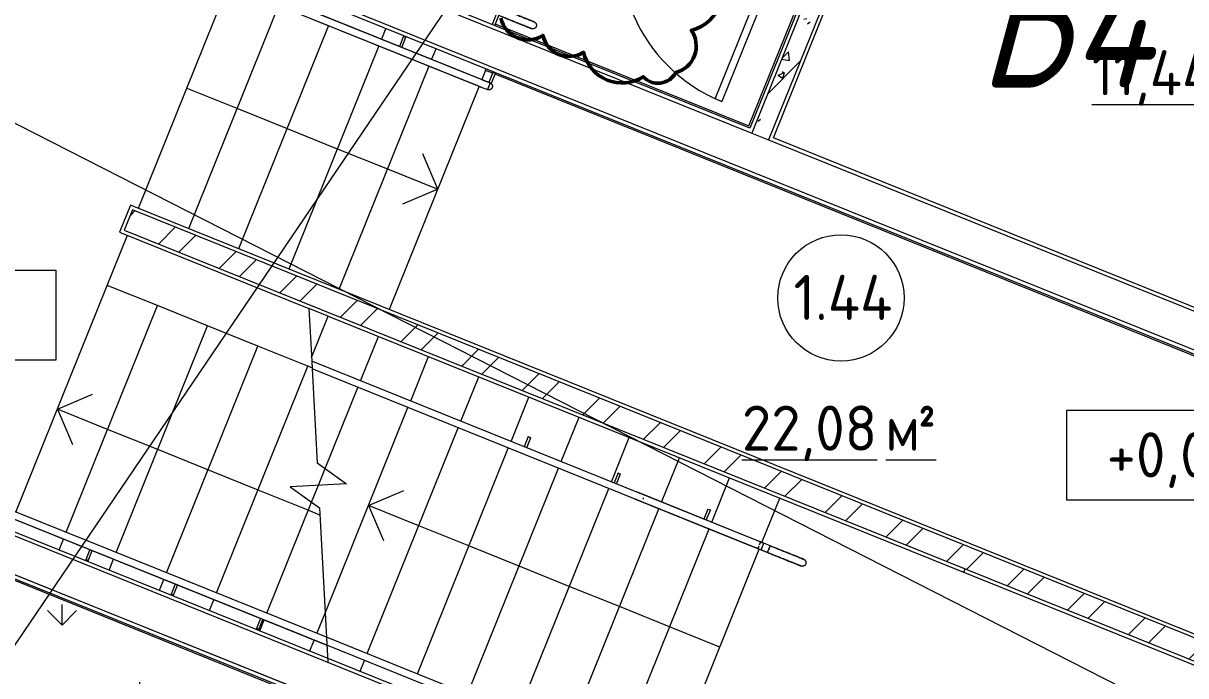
# Model space of a CAD drawing. Header units: millimetres. Extents: x -584918 to 2941280, y 3000189 to 4229862.
# Drawn here: x 211921 to 218368, y 3657565 to 3661183 of the extents above; entities that cross this region are included whole.
import ezdxf

# ---------------------------------------------------------------- set-up
doc = ezdxf.new("R2010")
doc.units = ezdxf.units.MM
doc.linetypes.add('ASVP_Невидимые', pattern=[5, 3, -2])
for name, color, linetype, lineweight in [('Аннотация', 7, 'Continuous', 0), ('Двери', 7, 'Continuous', 0), ('Лестницы', 7, 'Continuous', 0), ('Марки помещений', 7, 'Continuous', 0), ('Ограждение', 7, 'Continuous', 0), ('Отметки', 7, 'Continuous', 0), ('Стены внутренние', 7, 'Continuous', 0), ('Стены несущие', 7, 'Continuous', 0), ('Стены отделка', 7, 'Continuous', 0), ('Стены перегородки', 7, 'Continuous', 0), ('Стрелки вверх', 7, 'Continuous', 0), ('экспертиза ДУ категории', 1, 'Continuous', 0), ('экспертиза ДУ пояснения', 6, 'Continuous', 0), ('экспертиза условные обозначения', 1, 'Continuous', 0)]:
    doc.layers.add(name, color=color, linetype=linetype, lineweight=lineweight)
doc.styles.add('GOST Common_2', font='', dxfattribs={"height": 500})
doc.styles.add('GOST Common_3', font='', dxfattribs={"width": 0.9, "height": 500})
doc.styles.add('mytext', font='isocpeur.ttf', dxfattribs={"width": 0.8, "oblique": 14.999978})
doc.styles.get('GOST Common_2').set_extended_font_data('GOST Common')
doc.styles.get('GOST Common_3').set_extended_font_data('GOST Common')

# ---------------------------------------------------------------- blocks, each defined once
blk = doc.blocks.new('Тип перил - Перила_Внутренний_-5255648-АР Этаж 01')
at = {"layer": 'Ограждение'}
for p, q in [((21010.8, 17854.2), (20975.4, 17868.5)), ((20960.4, 17831.4), (20995.8, 17817.1)), ((20967, 17847.8), (20968.8, 17852.1)), ((21024.9, 17805.4), (22396.6, 17252.7)), ((22411.5, 17289.8), (21039.8, 17842.5)), ((22459.4, 17270.5), (22424, 17284.7)), ((22409, 17247.6), (22444.4, 17233.4)), ((22452.8, 17254.1), (22451, 17249.7))]:
    blk.add_line(p, q, dxfattribs=at)
at = {"layer": 'Ограждение', "flags": 128}
for points in [[(21024.9, 17805.4), (21022.5, 17806.4), (21020.1, 17807.3), (21017.7, 17808.3), (21015.3, 17809.3), (21012.8, 17810.3), (21010.2, 17811.3), (21007.7, 17812.3), (21005.1, 17813.4), (21002.6, 17814.4), (21000, 17815.5), (20997.4, 17816.5), (20995.8, 17817.1)], [(21010.8, 17854.2), (21013.4, 17853.2), (21016, 17852.1), (21018.6, 17851.1), (21021.1, 17850.1), (21023.7, 17849), (21026.2, 17848), (21028.7, 17847), (21031.2, 17846), (21033.7, 17845), (21036.1, 17844), (21038.4, 17843.1), (21039.8, 17842.5)], [(22424, 17284.7), (22422.9, 17285.2), (22421.7, 17285.6), (22420.6, 17286.1), (22419.5, 17286.5), (22418.4, 17287), (22417.4, 17287.4), (22416.3, 17287.8), (22415.2, 17288.3), (22414.2, 17288.7), (22413.1, 17289.1), (22412.1, 17289.5), (22411.5, 17289.8)], [(22396.6, 17252.7), (22397.6, 17252.2), (22398.6, 17251.8), (22399.6, 17251.4), (22400.7, 17251), (22401.8, 17250.6), (22402.8, 17250.1), (22403.9, 17249.7), (22405, 17249.2), (22406.1, 17248.8), (22407.2, 17248.4), (22408.4, 17247.9), (22409, 17247.6)]]:
    blk.add_lwpolyline(points, dxfattribs=at)
blk = doc.blocks.new('Тип перил - D40-V3-АР Этаж 01')
at = {"layer": 'Ограждение', "flags": 128}
for points in [[(0, 20), (0.8, 20), (1.6, 19.9), (2.4, 19.9), (3.2, 19.7), (4, 19.6), (4.8, 19.4), (5.5, 19.2), (6.3, 19), (7, 18.7), (7.8, 18.4), (8.5, 18.1), (9.2, 17.7), (9.9, 17.4), (10.6, 16.9), (11.3, 16.5), (11.9, 16), (12.6, 15.6), (13.2, 15), (13.8, 14.5), (14.3, 13.9), (14.9, 13.3), (15.4, 12.7), (15.9, 12.1), (16.4, 11.5), (16.8, 10.8), (17.2, 10.1), (17.6, 9.4), (18, 8.7), (18.3, 8), (18.6, 7.2), (18.9, 6.5), (19.2, 5.7), (19.4, 5), (19.6, 4.2), (19.7, 3.4), (19.8, 2.6), (19.9, 1.8), (20, 1), (20, 0.2), (20, 0)], [(20, 0), (20, -0.8), (19.9, -1.6), (19.9, -2.4), (19.7, -3.2), (19.6, -4), (19.4, -4.8), (19.2, -5.5), (19, -6.3), (18.7, -7), (18.4, -7.8), (18.1, -8.5), (17.7, -9.2), (17.4, -9.9), (16.9, -10.6), (16.5, -11.3), (16, -11.9), (15.6, -12.6), (15, -13.2), (14.5, -13.8), (13.9, -14.3), (13.3, -14.9), (12.7, -15.4), (12.1, -15.9), (11.5, -16.4), (10.8, -16.8), (10.1, -17.2), (9.4, -17.6), (8.7, -18), (8, -18.3), (7.2, -18.6), (6.5, -18.9), (5.7, -19.2), (5, -19.4), (4.2, -19.6), (3.4, -19.7), (2.6, -19.8), (1.8, -19.9), (1, -20), (0.2, -20), (0, -20)]]:
    blk.add_lwpolyline(points, dxfattribs=at)
blk = doc.blocks.new('Тип перил - Перила_Внутренний_-V4-АР Этаж 01')
at = {"layer": 'Ограждение'}
for p, q in [((20975.4, 17868.5), (20960.4, 17831.4)), ((20975.4, 17868.5), (21010.8, 17854.2)), ((20960.4, 17831.4), (20995.8, 17817.1)), ((21010.8, 17854.2), (20995.8, 17817.1)), ((21010.8, 17854.2), (20995.8, 17817.1)), ((20995.8, 17817.1), (21013.7, 17809.9)), ((21010.8, 17854.2), (21028.6, 17847)), ((21019.9, 17825.5), (21013.7, 17809.9)), ((21019.9, 17825.5), (21013.7, 17809.9)), ((21013.7, 17809.9), (21016.6, 17808.8)), ((21016.6, 17808.8), (22388.3, 17256)), ((21028.6, 17847), (21022.4, 17831.5)), ((21028.6, 17847), (21022.4, 17831.5)), ((21028.6, 17847), (21031.5, 17845.9)), ((21031.5, 17845.9), (22403.2, 17293.1)), ((22403.2, 17293.1), (22424, 17284.7)), ((22424, 17284.7), (22459.4, 17270.5)), ((22388.3, 17256), (22409, 17247.6)), ((22409, 17247.6), (22444.4, 17233.4)), ((22459.4, 17270.5), (22444.4, 17233.4))]:
    blk.add_line(p, q, dxfattribs=at)
blk = doc.blocks.new('ADSK_Ограждение_Опоры_Г_образная - D15 высота60 консоль80-V5-АР Этаж 01')
at = {"layer": 'Ограждение'}
for p, q in [((-7.5, 80), (-7.5, 20)), ((-7.5, 80), (0, 80)), ((0, 80), (7.5, 80)), ((7.5, 20), (7.5, 80))]:
    blk.add_line(p, q, dxfattribs=at)
blk = doc.blocks.new('ADSK_Ограждение_Опоры_Г_образная - D15 высота60 консоль80-V6-АР Этаж 01')
at = {"layer": 'Ограждение'}
for p, q in [((-7.5, 80), (-7.5, 20)), ((-7.5, 80), (0, 80)), ((0, 80), (7.5, 80)), ((7.5, 17.1), (7.5, 80))]:
    blk.add_line(p, q, dxfattribs=at)
blk = doc.blocks.new('Тип перил - Дуга D40_расстояние между поручнями 400-V34-АР Этаж 01')
at = {"layer": 'Ограждение'}
for p, q in [((0, 0), (0, 2.3)), ((0, -2.3), (0, 0))]:
    blk.add_line(p, q, dxfattribs=at)
at = {"layer": 'Ограждение', "flags": 128}
for points in [[(0, 20), (8, 20), (16, 20), (23.9, 20), (31.9, 20), (39.7, 20), (47.5, 20), (55.3, 20), (62.9, 20), (70.5, 20), (77.9, 20), (85.2, 20), (92.4, 20), (99.4, 20), (106.2, 20), (112.9, 20), (119.4, 20), (125.8, 20), (131.9, 20), (137.8, 20), (143.5, 20), (148.9, 20), (154.1, 20), (159.1, 20), (163.8, 20), (168.3, 20), (172.5, 20), (176.4, 20), (180, 20), (183.4, 20), (186.4, 20), (189.2, 20), (191.6, 20), (193.7, 20), (195.6, 20), (197.1, 20), (198.3, 20), (199.2, 20), (199.7, 20), (200, 20), (200, 20)], [(200, 20), (199.8, 20), (199.4, 20), (198.6, 20), (197.4, 20), (196, 20), (194.3, 20), (192.2, 20), (189.8, 20), (187.2, 20), (184.2, 20), (181, 20), (177.4, 20), (173.6, 20), (169.5, 20), (165.1, 20), (160.4, 20), (155.5, 20), (150.4, 20), (145, 20), (139.3, 20), (133.5, 20), (127.4, 20), (121.2, 20), (114.7, 20), (108.1, 20), (101.2, 20), (94.3, 20), (87.1, 20), (79.9, 20), (72.5, 20), (65, 20), (57.3, 20), (49.6, 20), (41.8, 20), (34, 20), (26.1, 20), (18.1, 20), (10.2, 20), (2.2, 20), (0, 20)], [(200, 20), (200.8, 20), (201.6, 19.9), (202.4, 19.9), (203.2, 19.7), (204, 19.6), (204.8, 19.4), (205.5, 19.2), (206.3, 19), (207, 18.7), (207.8, 18.4), (208.5, 18.1), (209.2, 17.7), (209.9, 17.4), (210.6, 16.9), (211.3, 16.5), (211.9, 16), (212.6, 15.6), (213.2, 15), (213.8, 14.5), (214.3, 13.9), (214.9, 13.3), (215.4, 12.7), (215.9, 12.1), (216.4, 11.5), (216.8, 10.8), (217.2, 10.1), (217.6, 9.4), (218, 8.7), (218.3, 8), (218.6, 7.2), (218.9, 6.5), (219.2, 5.7), (219.4, 5), (219.6, 4.2), (219.7, 3.4), (219.8, 2.6), (219.9, 1.8), (220, 1), (220, 0.2), (220, 0)], [(220, 0), (220, -0.8), (219.9, -1.6), (219.9, -2.4), (219.7, -3.2), (219.6, -4), (219.4, -4.8), (219.2, -5.5), (219, -6.3), (218.7, -7), (218.4, -7.8), (218.1, -8.5), (217.7, -9.2), (217.4, -9.9), (216.9, -10.6), (216.5, -11.3), (216, -11.9), (215.6, -12.6), (215, -13.2), (214.5, -13.8), (213.9, -14.3), (213.3, -14.9), (212.7, -15.4), (212.1, -15.9), (211.5, -16.4), (210.8, -16.8), (210.1, -17.2), (209.4, -17.6), (208.7, -18), (208, -18.3), (207.2, -18.6), (206.5, -18.9), (205.7, -19.2), (205, -19.4), (204.2, -19.6), (203.4, -19.7), (202.6, -19.8), (201.8, -19.9), (201, -20), (200.2, -20), (200, -20)], [(0, -20), (8, -20), (16, -20), (23.9, -20), (31.9, -20), (39.7, -20), (47.5, -20), (55.3, -20), (62.9, -20), (70.5, -20), (77.9, -20), (85.2, -20), (92.4, -20), (99.4, -20), (106.2, -20), (112.9, -20), (119.4, -20), (125.8, -20), (131.9, -20), (137.8, -20), (143.5, -20), (148.9, -20), (154.1, -20), (159.1, -20), (163.8, -20), (168.3, -20), (172.5, -20), (176.4, -20), (180, -20), (183.4, -20), (186.4, -20), (189.2, -20), (191.6, -20), (193.7, -20), (195.6, -20), (197.1, -20), (198.3, -20), (199.2, -20), (199.7, -20), (200, -20), (200, -20)], [(200, -20), (199.8, -20), (199.4, -20), (198.6, -20), (197.4, -20), (196, -20), (194.3, -20), (192.2, -20), (189.8, -20), (187.2, -20), (184.2, -20), (181, -20), (177.4, -20), (173.6, -20), (169.5, -20), (165.1, -20), (160.4, -20), (155.5, -20), (150.4, -20), (145, -20), (139.3, -20), (133.5, -20), (127.4, -20), (121.2, -20), (114.7, -20), (108.1, -20), (101.2, -20), (94.3, -20), (87.1, -20), (79.9, -20), (72.5, -20), (65, -20), (57.3, -20), (49.6, -20), (41.8, -20), (34, -20), (26.1, -20), (18.1, -20), (10.2, -20), (3.7, -20)]]:
    blk.add_lwpolyline(points, dxfattribs=at)
blk = doc.blocks.new('ADSK_Ограждение_Опоры_Г_образная - D15 высота60 консоль80-V39-АР Этаж 01')
at = {"layer": 'Ограждение'}
for p, q in [((-7.5, 80), (-7.5, 20)), ((7.5, 20), (7.5, 80))]:
    blk.add_line(p, q, dxfattribs=at)
blk = doc.blocks.new('ASVP_ДверьДеревянная_1 полотно - Входная_внутр_ 900х2000h_полотно_ Г Пр _850 в свету_-7521734-АР Этаж 01')
at = {"layer": 'Двери', "lineweight": 18}
for p, q in [((-450, 950), (-410, 950)), ((-450, 50), (-450, 950)), ((-410, 950), (-410, 50)), ((-480, 50), (-450, 50)), ((-480, -20), (-480, 50)), ((-410, 50), (-450, 50)), ((-450, 50), (-450, 10)), ((-450, 10), (-440, 10)), ((-440, 10), (-440, -20)), ((440, 10), (450, 10)), ((440, -20), (440, 10)), ((450, 50), (480, 50)), ((450, 10), (450, 50)), ((480, 50), (480, -20)), ((-440, -20), (-480, -20)), ((480, -20), (440, -20))]:
    blk.add_line(p, q, dxfattribs=at)
at = {"layer": 'Двери', "linetype": 'ASVP_Невидимые', "lineweight": 18}
for p, q in [((-500, 50), (-480, 50)), ((-500, -20), (-500, 50)), ((-480, 50), (-480, -20)), ((480, 50), (500, 50)), ((480, -20), (480, 50)), ((500, 50), (500, -20)), ((-480, -20), (-500, -20)), ((500, -20), (480, -20))]:
    blk.add_line(p, q, dxfattribs=at)
at = {"layer": 'Двери'}
blk.add_arc((-450, 50), 900, 0, 90, dxfattribs=at)
blk = doc.blocks.new('Тип перил - Перила_Внутренний_-6861431-АР Этаж 01')
at = {"layer": 'Ограждение'}
for p, q in [((19774.7, 14889), (19776.4, 14893.3)), ((19818.4, 14895.4), (19783, 14909.7)), ((19768.1, 14872.6), (19803.5, 14858.3)), ((19815.9, 14853.3), (21553.9, 14153)), ((21551.5, 14197), (19830.9, 14890.4))]:
    blk.add_line(p, q, dxfattribs=at)
at = {"layer": 'Ограждение', "flags": 128}
for points in [[(19830.9, 14890.4), (19829.9, 14890.8), (19828.9, 14891.2), (19827.8, 14891.7), (19826.8, 14892.1), (19825.7, 14892.5), (19824.6, 14893), (19823.5, 14893.4), (19822.4, 14893.8), (19821.3, 14894.3), (19820.2, 14894.7), (19819.1, 14895.2), (19818.4, 14895.4)], [(19803.5, 14858.3), (19804.6, 14857.9), (19805.7, 14857.4), (19806.8, 14857), (19807.9, 14856.6), (19809, 14856.1), (19810.1, 14855.7), (19811.2, 14855.2), (19812.2, 14854.8), (19813.3, 14854.4), (19814.3, 14854), (19815.3, 14853.6), (19815.9, 14853.3)]]:
    blk.add_lwpolyline(points, dxfattribs=at)
blk = doc.blocks.new('Тип перил - Перила_Внутренний_-V70-АР Этаж 01')
at = {"layer": 'Ограждение'}
for p, q in [((19768.1, 14872.6), (19783, 14909.7)), ((19818.4, 14895.4), (19783, 14909.7)), ((19839.2, 14887.1), (19818.4, 14895.4)), ((19803.5, 14858.3), (19768.1, 14872.6)), ((19824.2, 14850), (19803.5, 14858.3)), ((21553.9, 14153), (19824.2, 14850)), ((21551.5, 14197), (19839.2, 14887.1))]:
    blk.add_line(p, q, dxfattribs=at)
blk = doc.blocks.new('Тип перил - Перила_Внутренний_-6862486-АР Этаж 01')
at = {"layer": 'Ограждение'}
for p, q in [((23260.6, 14963.8), (23933.2, 14692.7)), ((23948.2, 14729.8), (23275.5, 15000.9)), ((24012.6, 14703.9), (23977.2, 14718.1)), ((23962.3, 14681), (23997.7, 14666.8)), ((24006, 14687.5), (24004.4, 14683.3))]:
    blk.add_line(p, q, dxfattribs=at)
at = {"layer": 'Ограждение', "flags": 128}
for points in [[(23307.3, 14962.3), (23309.5, 14965.6), (23310.2, 14969.6)], [(23948.2, 14729.8), (23950.5, 14728.9), (23952.9, 14727.9), (23955.3, 14727), (23957.8, 14726), (23960.3, 14725), (23962.8, 14723.9), (23965.4, 14722.9), (23967.9, 14721.9), (23970.5, 14720.8), (23973.1, 14719.8), (23975.7, 14718.8), (23977.2, 14718.1)], [(23962.3, 14681), (23959.7, 14682.1), (23957.1, 14683.1), (23954.5, 14684.2), (23951.9, 14685.2), (23949.4, 14686.2), (23946.8, 14687.3), (23944.3, 14688.3), (23941.8, 14689.3), (23939.4, 14690.3), (23937, 14691.2), (23934.6, 14692.2), (23933.2, 14692.7)]]:
    blk.add_lwpolyline(points, dxfattribs=at)
blk = doc.blocks.new('Тип перил - Дуга D40_расстояние между поручнями 400-V72-АР Этаж 01')
at = {"layer": 'Ограждение'}
for p, q in [((0, 0), (0, 2.3)), ((0, -2.2), (0, 0))]:
    blk.add_line(p, q, dxfattribs=at)
at = {"layer": 'Ограждение', "flags": 128}
for points in [[(0, 20), (8, 20), (16, 20), (23.9, 20), (31.9, 20), (39.7, 20), (47.5, 20), (55.3, 20), (62.9, 20), (70.5, 20), (77.9, 20), (85.2, 20), (92.4, 20), (99.4, 20), (106.2, 20), (112.9, 20), (119.4, 20), (125.8, 20), (131.9, 20), (137.8, 20), (143.5, 20), (148.9, 20), (154.1, 20), (159.1, 20), (163.8, 20), (168.3, 20), (172.5, 20), (176.4, 20), (180, 20), (183.4, 20), (186.4, 20), (189.2, 20), (191.6, 20), (193.7, 20), (195.6, 20), (197.1, 20), (198.3, 20), (199.2, 20), (199.7, 20), (200, 20), (200, 20)], [(200, 20), (199.8, 20), (199.4, 20), (198.6, 20), (197.4, 20), (196, 20), (194.3, 20), (192.2, 20), (189.8, 20), (187.2, 20), (184.2, 20), (181, 20), (177.4, 20), (173.6, 20), (169.5, 20), (165.1, 20), (160.4, 20), (155.5, 20), (150.4, 20), (145, 20), (139.3, 20), (133.5, 20), (127.4, 20), (121.2, 20), (114.7, 20), (108.1, 20), (101.2, 20), (94.3, 20), (87.1, 20), (79.9, 20), (72.5, 20), (65, 20), (57.3, 20), (49.6, 20), (41.8, 20), (34, 20), (26.1, 20), (18.1, 20), (10.2, 20), (2.2, 20), (0, 20)], [(200, 20), (200.8, 20), (201.6, 19.9), (202.4, 19.9), (203.2, 19.7), (204, 19.6), (204.8, 19.4), (205.5, 19.2), (206.3, 19), (207, 18.7), (207.8, 18.4), (208.5, 18.1), (209.2, 17.7), (209.9, 17.4), (210.6, 16.9), (211.3, 16.5), (211.9, 16), (212.6, 15.6), (213.2, 15), (213.8, 14.5), (214.3, 13.9), (214.9, 13.3), (215.4, 12.7), (215.9, 12.1), (216.4, 11.5), (216.8, 10.8), (217.2, 10.1), (217.6, 9.4), (218, 8.7), (218.3, 8), (218.6, 7.2), (218.9, 6.5), (219.2, 5.7), (219.4, 5), (219.6, 4.2), (219.7, 3.4), (219.8, 2.6), (219.9, 1.8), (220, 1), (220, 0.2), (220, 0)], [(220, 0), (220, -0.8), (219.9, -1.6), (219.9, -2.4), (219.7, -3.2), (219.6, -4), (219.4, -4.8), (219.2, -5.5), (219, -6.3), (218.7, -7), (218.4, -7.8), (218.1, -8.5), (217.7, -9.2), (217.4, -9.9), (216.9, -10.6), (216.5, -11.3), (216, -11.9), (215.6, -12.6), (215, -13.2), (214.5, -13.8), (213.9, -14.3), (213.3, -14.9), (212.7, -15.4), (212.1, -15.9), (211.5, -16.4), (210.8, -16.8), (210.1, -17.2), (209.4, -17.6), (208.7, -18), (208, -18.3), (207.2, -18.6), (206.5, -18.9), (205.7, -19.2), (205, -19.4), (204.2, -19.6), (203.4, -19.7), (202.6, -19.8), (201.8, -19.9), (201, -20), (200.2, -20), (200, -20)], [(0, -20), (8, -20), (16, -20), (23.9, -20), (31.9, -20), (39.7, -20), (47.5, -20), (55.3, -20), (62.9, -20), (70.5, -20), (77.9, -20), (85.2, -20), (92.4, -20), (99.4, -20), (106.2, -20), (112.9, -20), (119.4, -20), (125.8, -20), (131.9, -20), (137.8, -20), (143.5, -20), (148.9, -20), (154.1, -20), (159.1, -20), (163.8, -20), (168.3, -20), (172.5, -20), (176.4, -20), (180, -20), (183.4, -20), (186.4, -20), (189.2, -20), (191.6, -20), (193.7, -20), (195.6, -20), (197.1, -20), (198.3, -20), (199.2, -20), (199.7, -20), (200, -20), (200, -20)], [(200, -20), (199.8, -20), (199.4, -20), (198.6, -20), (197.4, -20), (196, -20), (194.3, -20), (192.2, -20), (189.8, -20), (187.2, -20), (184.2, -20), (181, -20), (177.4, -20), (173.6, -20), (169.5, -20), (165.1, -20), (160.4, -20), (155.5, -20), (150.4, -20), (145, -20), (139.3, -20), (133.5, -20), (127.4, -20), (121.2, -20), (114.7, -20), (108.1, -20), (101.2, -20), (94.3, -20), (87.1, -20), (79.9, -20), (72.5, -20), (65, -20), (57.3, -20), (49.6, -20), (41.8, -20), (34, -20), (26.1, -20), (18.1, -20), (10.2, -20), (2.2, -20), (0, -20)]]:
    blk.add_lwpolyline(points, dxfattribs=at)
blk = doc.blocks.new('Тип перил - Перила_Внутренний_-V73-АР Этаж 01')
at = {"layer": 'Ограждение'}
for p, q in [((21469.9, 15728.6), (21472.3, 15684.5)), ((23956.5, 14726.5), (21469.9, 15728.6)), ((23941.5, 14689.4), (21472.3, 15684.5)), ((23944.4, 14688.2), (23950.7, 14703.8)), ((23944.4, 14688.2), (23950.7, 14703.8)), ((23953.1, 14709.8), (23959.4, 14725.3)), ((23953.1, 14709.8), (23959.4, 14725.3)), ((23959.4, 14725.3), (23956.5, 14726.5)), ((23977.2, 14718.1), (23959.4, 14725.3)), ((23962.3, 14681), (23977.2, 14718.1)), ((23962.3, 14681), (23977.2, 14718.1)), ((24012.6, 14703.9), (23977.2, 14718.1)), ((23997.7, 14666.8), (24012.6, 14703.9)), ((23944.4, 14688.2), (23941.5, 14689.4)), ((23962.3, 14681), (23944.4, 14688.2)), ((23997.7, 14666.8), (23962.3, 14681))]:
    blk.add_line(p, q, dxfattribs=at)
blk = doc.blocks.new('Тип перил - Перила_Внутренний_-V75-АР Этаж 01')
at = {"layer": 'Ограждение'}
for p, q in [((21551.5, 14197), (21553.9, 14153)), ((23436.9, 13437.2), (21551.5, 14197)), ((23422, 13400.1), (21553.9, 14153)), ((23424.9, 13399), (23431.1, 13414.5)), ((23424.9, 13399), (23431.1, 13414.5)), ((23433.3, 13419.9), (23439.8, 13436.1)), ((23433.3, 13419.9), (23439.8, 13436.1)), ((23439.8, 13436.1), (23436.9, 13437.2)), ((23457.7, 13428.9), (23439.8, 13436.1)), ((23442.7, 13391.8), (23457.7, 13428.9)), ((23442.7, 13391.8), (23457.7, 13428.9)), ((23493.1, 13414.6), (23457.7, 13428.9)), ((23485.6, 13396.1), (23493.1, 13414.6)), ((23424.9, 13399), (23422, 13400.1)), ((23442.7, 13391.8), (23424.9, 13399)), ((23478.1, 13377.5), (23442.7, 13391.8)), ((23478.1, 13377.5), (23485.5, 13395.9))]:
    blk.add_line(p, q, dxfattribs=at)
blk = doc.blocks.new('ASVP_Марка_Помещение_ДваЗначения - Номер Площадь-685795-АР Этаж 01')
at = {"layer": 'Марки помещений'}
blk.add_circle((0, 0), 3.5, dxfattribs=at)
blk = doc.blocks.new('Высотные отметки - Рамка-5093-АР Этаж 01')
at = {"layer": 'Аннотация'}
for p, q in [((-6.5, 0), (-6.5, 5)), ((-6.5, 5), (6.5, 5)), ((6.5, 5), (6.5, 0)), ((6.5, 0), (-6.5, 0))]:
    blk.add_line(p, q, dxfattribs=at)

msp = doc.modelspace()

# ---------------------------------------------------------------- hatches: boundary and pattern name
at = {"layer": 'Стены внутренние'}
h = msp.add_hatch(dxfattribs=at)
h.set_pattern_fill('FP_1', color=256, style=0, pattern_type=2)
h.set_pattern_definition([(45, (192051.36, 3643581.32), (-141.4214, 141.4214), [])])
h.paths.add_polyline_path([(216054.936, 3660536.767), (216596.912, 3661881.67), (216504.16, 3661919.047), (215962.184, 3660574.145), (216027.454, 3660547.842)])
h.paths.add_polyline_path([(217157.576, 3663272.948), (217774.307, 3664803.354), (217681.555, 3664840.732), (217064.824, 3663310.326), (217148.232, 3663276.714)])
h = msp.add_hatch(dxfattribs=at)
h.set_pattern_fill('FP_2', color=256, style=0, pattern_type=2)
h.set_pattern_definition([(50, (192051.36, 3643581.32), (364.368, -31.8783), [38.1, -419.1]), (355, (192051.36, 3643581.3), (-70.486, 382.1133), [30.48, -335.28]), (100.451, (192081.73, 3643578.66), (293.885, 350.2334), [32.38, -356.18]), (46.184, (192051.36, 3643682.9), (542.1585, -84.086), [57.15, -628.65]), (96.636, (192096.54, 3643675.9), (474.805, 494.855), [48.57, -534.27]), (351.184, (192051.36, 3643682.9), (474.81, 494.85), [45.72, -502.92]), (21, (192102.16, 3643657.52), (303.2285, -204.5305), [38.1, -419.1]), (326, (192102.16, 3643657.5), (123.604, 368.376), [30.48, -335.28]), (71.451, (192127.43, 3643640.47), (426.834, 163.8427), [32.38, -356.18]), (37.5, (192051.36, 3643581.32), (6.17665, 169.11015), [16.764, -314.452, 16.764, -323.596, -336.55]), (37.5, (192051.36, 3643581.32), (6.17665, 169.11015), [-671.576, 16.764, -319.786]), (7.5, (192051.36, 3643581.32), (133.6389, 200.3615), [16.764, -177.292, 16.764, -306.832, -128.27]), (7.5, (192051.36, 3643581.32), (133.6389, 200.3615), [-517.652, 16.764, -111.506]), (327.5, (191938.08, 3643581.32), (271.1818, -11.45836), [16.764, -110.236, 16.764, -379.476, -525.78]), (327.5, (191938.08, 3643581.32), (271.1818, -11.45836), [-523.24, 16.764, -509.016]), (317.5, (191887.28, 3643581.32), (296.2585, 50.8528), [16.764, -148.336, 16.764, -246.38, -373.38]), (317.5, (191887.28, 3643581.32), (296.2585, 50.8528), [-428.244, 16.764, -356.616])])
h.paths.add_polyline_path([(216054.936, 3660536.767), (216596.912, 3661881.67), (216504.16, 3661919.047), (215962.184, 3660574.145), (216027.454, 3660547.842)])
h.paths.add_polyline_path([(217157.576, 3663272.948), (217774.307, 3664803.354), (217681.555, 3664840.732), (217064.824, 3663310.326), (217148.232, 3663276.714)])
h = msp.add_hatch(dxfattribs=at)
h.set_pattern_fill('FP_6', color=256, style=0, pattern_type=2)
h.set_pattern_definition([(45, (192051.36, 3643581.3), (-235.7317, 235.7317), []), (45, (192208.5, 3643581.3), (-235.7317, 235.7317), [])])
h.paths.add_polyline_path([(218943.811, 3657431.933), (218988.665, 3657543.235), (212526.841, 3660147.253), (212481.988, 3660035.951), (218446.838, 3657632.206)])
at = {"layer": 'экспертиза условные обозначения'}
h = msp.add_hatch(dxfattribs=at)
h.set_pattern_fill('GRASS', color=3, scale=24)
h.set_pattern_definition([(90, (151357.9, 3544478.35), (-431.0523, 431.0523), [114.3, -747.8046]), (45, (151357.9, 3544478.35), (-431.0523, 431.0523), [114.3, -495.3]), (135, (151357.9, 3544478.35), (-431.0523, -431.0523), [114.3, -495.3])])
edge = h.paths.add_edge_path()
edge.add_line((191275.023, 3666425.751), (199307.782, 3663189.515))
edge.add_line((199307.782, 3663189.515), (201023.692, 3662498.029))
edge.add_line((201023.692, 3662498.029), (214294.534, 3657150.078))
edge.add_line((214294.534, 3657150.078), (213584.359, 3655387.792))
edge.add_line((213584.359, 3655387.792), (213584.359, 3653330.649))
edge.add_line((213584.359, 3653330.649), (212084.359, 3653330.649))
edge.add_line((212084.359, 3653330.649), (212084.359, 3655992.269))
edge.add_line((212084.359, 3655992.269), (207884.359, 3657684.807))
edge.add_line((207884.359, 3657684.807), (207884.359, 3657630.649))
edge.add_line((207884.359, 3657630.649), (206534.359, 3657630.649))
edge.add_line((206534.359, 3657630.649), (206534.359, 3658228.836))
edge.add_line((206534.359, 3658228.836), (205040.972, 3658830.649))
edge.add_line((205040.972, 3658830.649), (202859.184, 3658830.649))
edge.add_line((202859.184, 3658830.649), (202859.184, 3659708.335))
edge.add_line((202859.184, 3659708.335), (201294.061, 3660338.598))
edge.add_line((201294.061, 3660338.598), (198943.875, 3661282.016))
edge.add_arc((198634.359, 3660226.459), 1100, 73.6575304, 174.5648861)
edge.add_line((197539.305, 3660330.649), (194784.359, 3660330.649))
edge.add_line((194784.359, 3660330.649), (194784.359, 3662963.911))
edge.add_line((194784.359, 3662963.911), (190564.848, 3664663.465))
edge.add_line((190564.848, 3664663.465), (191275.023, 3666425.751))

# ---------------------------------------------------------------- linework, layer by layer
at = {"layer": 'Лестницы'}
for p, q in [((213058.15, 3661394.03), (212559.159, 3660155.792)), ((213058.15, 3661394.03), (212559.159, 3660155.792)), ((213336.406, 3661281.897), (212837.415, 3660043.66)), ((213336.406, 3661281.897), (212837.415, 3660043.66)), ((213614.662, 3661169.764), (213115.67, 3659931.527)), ((213614.662, 3661169.764), (213115.67, 3659931.527)), ((213932.164, 3661155.021), (213907.868, 3661094.732)), ((213932.164, 3661155.021), (213907.868, 3661094.732)), ((213892.917, 3661057.632), (213393.926, 3659819.394)), ((213892.917, 3661057.632), (213393.926, 3659819.394)), ((214210.42, 3661042.888), (214186.124, 3660982.599)), ((214210.42, 3661042.888), (214186.124, 3660982.599)), ((214171.173, 3660945.499), (213672.182, 3659707.261)), ((214171.173, 3660945.499), (213672.182, 3659707.261)), ((214484.937, 3660921.48), (214464.238, 3660870.115)), ((214484.937, 3660921.48), (214464.238, 3660870.115)), ((214449.57, 3660833.717), (213950.437, 3659595.128)), ((214449.57, 3660833.717), (213950.437, 3659595.128)), ((212387.222, 3659729.134), (212499.355, 3660007.389)), ((211880.614, 3658471.995), (212387.222, 3659729.134)), ((211880.614, 3658471.995), (212387.222, 3659729.134)), ((212665.478, 3659617.001), (212387.222, 3659729.134)), ((212159.011, 3658360.213), (212665.478, 3659617.001)), ((212159.011, 3658360.213), (212665.478, 3659617.001)), ((212943.733, 3659504.868), (212665.478, 3659617.001)), ((213612.378, 3659558.858), (213505.7, 3659601.847)), ((213505.7, 3659601.847), (213521.264, 3659309.867)), ((213520.186, 3659330.087), (213612.378, 3659558.858)), ((213520.186, 3659330.087), (213612.378, 3659558.858)), ((212437.266, 3658248.08), (212943.733, 3659504.868)), ((212437.266, 3658248.08), (212943.733, 3659504.868)), ((213221.989, 3659392.735), (212943.733, 3659504.868)), ((213791.582, 3659200.933), (213890.633, 3659446.725)), ((213791.582, 3659200.933), (213890.633, 3659446.725)), ((212715.522, 3658135.947), (213221.989, 3659392.735)), ((212715.522, 3658135.947), (213221.989, 3659392.735)), ((213500.245, 3659280.602), (213221.989, 3659392.735)), ((214069.838, 3659088.8), (214168.889, 3659334.592)), ((214069.838, 3659088.8), (214168.889, 3659334.592)), ((212993.778, 3658023.814), (213500.245, 3659280.602)), ((212993.778, 3658023.814), (213500.245, 3659280.602)), ((213523.32, 3659271.303), (213500.245, 3659280.602)), ((213523.614, 3659265.794), (213551.319, 3658746.056)), ((213595.518, 3658714.402), (213776.631, 3659163.832)), ((213595.518, 3658714.402), (213776.631, 3659163.832)), ((214348.094, 3658976.667), (214447.145, 3659222.459)), ((214348.094, 3658976.667), (214447.145, 3659222.459)), ((214626.349, 3658864.534), (214725.4, 3659110.326)), ((214626.349, 3658864.534), (214725.4, 3659110.326)), ((213595.758, 3657912.379), (214054.887, 3659051.699)), ((213595.758, 3657912.379), (214054.887, 3659051.699)), ((214904.605, 3658752.401), (215003.656, 3658998.194)), ((214904.605, 3658752.401), (215003.656, 3658998.194)), ((213828.545, 3657687.416), (214333.143, 3658939.566)), ((213828.545, 3657687.416), (214333.143, 3658939.566)), ((215182.861, 3658640.268), (215281.912, 3658886.061)), ((215182.861, 3658640.268), (215281.912, 3658886.061)), ((214106.8, 3657575.283), (214611.398, 3658827.433)), ((214106.8, 3657575.283), (214611.398, 3658827.433)), ((213551.319, 3658746.056), (213714.001, 3658629.55)), ((213557.972, 3658621.233), (213595.518, 3658714.402)), ((213557.972, 3658621.233), (213595.518, 3658714.402)), ((214385.056, 3657463.15), (214889.654, 3658715.3)), ((214385.056, 3657463.15), (214889.654, 3658715.3)), ((215461.116, 3658528.135), (215560.167, 3658773.928)), ((215461.116, 3658528.135), (215560.167, 3658773.928)), ((215739.372, 3658416.002), (215838.423, 3658661.795)), ((215739.372, 3658416.002), (215838.423, 3658661.795)), ((213714.001, 3658629.55), (213401.944, 3658612.916)), ((213401.944, 3658612.916), (213564.626, 3658496.41)), ((213520.427, 3658528.064), (213557.972, 3658621.233)), ((213520.427, 3658528.064), (213557.972, 3658621.233)), ((214663.312, 3657351.017), (215167.91, 3658603.167)), ((214663.312, 3657351.017), (215167.91, 3658603.167)), ((213272.033, 3657911.681), (213520.427, 3658528.064)), ((213272.033, 3657911.681), (213520.427, 3658528.064)), ((216017.628, 3658303.87), (216116.679, 3658549.662)), ((216017.628, 3658303.87), (216116.679, 3658549.662)), ((213564.626, 3658496.41), (213610.245, 3657640.619)), ((214941.567, 3657238.884), (215446.165, 3658491.035)), ((214941.567, 3657238.884), (215446.165, 3658491.035)), ((215219.823, 3657126.751), (215724.421, 3658378.902)), ((215219.823, 3657126.751), (215724.421, 3658378.902)), ((212119.764, 3658262.823), (212144.06, 3658323.112)), ((212119.764, 3658262.823), (212144.06, 3658323.112)), ((215498.079, 3657014.618), (216002.677, 3658266.769)), ((215498.079, 3657014.618), (216002.677, 3658266.769)), ((212398.02, 3658150.69), (212422.315, 3658210.979)), ((212398.02, 3658150.69), (212422.315, 3658210.979)), ((212676.276, 3658038.558), (212700.571, 3658098.846)), ((212676.276, 3658038.558), (212700.571, 3658098.846)), ((212954.531, 3657926.425), (212978.827, 3657986.713)), ((212954.531, 3657926.425), (212978.827, 3657986.713)), ((213232.787, 3657814.292), (213257.082, 3657874.581)), ((213232.787, 3657814.292), (213257.082, 3657874.581)), ((213550.289, 3657799.548), (213595.758, 3657912.379)), ((213550.289, 3657799.548), (213595.758, 3657912.379)), ((213511.043, 3657702.159), (213535.338, 3657762.448)), ((213511.043, 3657702.159), (213535.338, 3657762.448)), ((213789.298, 3657590.026), (213813.594, 3657650.315)), ((213789.298, 3657590.026), (213813.594, 3657650.315))]:
    msp.add_line(p, q, dxfattribs=at)
at = {"layer": 'Стены внутренние'}
for p, q in [((215945.572, 3660613.184), (216296.922, 3661485.052)), ((214530.621, 3657021.748), (203493.146, 3661469.685)), ((214539.249, 3661179.911), (215945.572, 3660613.184)), ((214484.937, 3660921.48), (214488.675, 3660930.755)), ((214524.594, 3660905.499), (214484.937, 3660921.48)), ((219502.815, 3658899.35), (214538.033, 3660900.083))]:
    msp.add_line(p, q, dxfattribs=at)
at = {"layer": 'Стены несущие'}
for p, q in [((216596.912, 3661881.67), (216054.936, 3660536.767)), ((216335.961, 3661501.664), (215962.184, 3660574.145)), ((215962.184, 3660574.145), (216054.936, 3660536.767))]:
    msp.add_line(p, q, dxfattribs=at)
at = {"layer": 'Стены отделка'}
for p, q in [((215951.109, 3660600.171), (206527.518, 3664397.738)), ((209747.808, 3663078.446), (215962.184, 3660574.145)), ((211613.367, 3662089.462), (219515.828, 3658904.888)), ((219541.854, 3658915.963), (211639.393, 3662100.537)), ((216080.962, 3660547.842), (216615.462, 3661874.194)), ((216309.935, 3661490.589), (215951.109, 3660600.171)), ((204980.914, 3660880.918), (214543.634, 3657027.285)), ((214569.66, 3657038.36), (204988.39, 3660899.469)), ((215962.184, 3660574.145), (215962.184, 3660574.145)), ((216054.936, 3660536.767), (219616.609, 3659101.467)), ((216054.936, 3660536.767), (216054.936, 3660536.767)), ((219605.534, 3659127.492), (216080.962, 3660547.842)), ((212515.767, 3660173.279), (212455.962, 3660024.876)), ((218977.59, 3657569.261), (212515.767, 3660173.279)), ((212455.962, 3660024.876), (213505.7, 3659601.847)), ((213612.378, 3659558.858), (218917.786, 3657420.858)), ((210368.553, 3658946.972), (215451.357, 3656898.678)), ((215477.383, 3656909.753), (210376.029, 3658965.523)), ((217136.949, 3658138.508), (217144.425, 3658157.058))]:
    msp.add_line(p, q, dxfattribs=at)
at = {"layer": 'Стены перегородки'}
for p, q in [((212526.841, 3660147.253), (212481.988, 3660035.951)), ((218988.665, 3657543.235), (212526.841, 3660147.253)), ((212481.988, 3660035.951), (218943.811, 3657431.933))]:
    msp.add_line(p, q, dxfattribs=at)
at = {"layer": 'Стрелки вверх'}
for p, q in [((212828.278, 3660823.606), (213106.534, 3660711.473)), ((213106.534, 3660711.473), (213384.789, 3660599.34)), ((213384.789, 3660599.34), (213663.045, 3660487.207)), ((213663.045, 3660487.207), (213941.301, 3660375.075)), ((214219.556, 3660262.942), (214136.495, 3660458.136)), ((213941.301, 3660375.075), (214219.556, 3660262.942)), ((214219.556, 3660262.942), (214024.362, 3660179.88)), ((212110.628, 3659042.77), (212305.822, 3659125.831)), ((212388.883, 3658930.637), (212110.628, 3659042.77)), ((212110.628, 3659042.77), (212193.689, 3658847.576)), ((212667.139, 3658818.504), (212388.883, 3658930.637)), ((212945.395, 3658706.371), (212667.139, 3658818.504)), ((213223.65, 3658594.238), (212945.395, 3658706.371)), ((213501.906, 3658482.105), (213223.65, 3658594.238)), ((213836.228, 3658509.1), (214031.422, 3658592.162)), ((213566.782, 3658455.961), (213501.906, 3658482.105)), ((214114.484, 3658396.967), (213836.228, 3658509.1)), ((213836.228, 3658509.1), (213919.289, 3658313.906)), ((214392.739, 3658284.835), (214114.484, 3658396.967)), ((214670.995, 3658172.702), (214392.739, 3658284.835)), ((214949.251, 3658060.569), (214670.995, 3658172.702)), ((215227.506, 3657948.436), (214949.251, 3658060.569)), ((215505.762, 3657836.303), (215227.506, 3657948.436)), ((215784.018, 3657724.17), (215505.762, 3657836.303))]:
    msp.add_line(p, q, dxfattribs=at)
at = {"layer": 'экспертиза ДУ пояснения'}
msp.add_line((174359.158, 3602449.563), (215072.057, 3662447.538), dxfattribs=at)
msp.add_lwpolyline([(267264.374, 3632393.957), (189007.05, 3672285.223)], dxfattribs=at)
at = {"layer": 'экспертиза ДУ пояснения', "lineweight": 50}
msp.add_lwpolyline([(214570.056, 3661210.54, 0.52056705), (214802.882, 3661114.931, 0.52056705), (215028.695, 3661022.201, 0.52056705), (215359.99, 3660886.156, 0.52056705), (215539.485, 3660908.95, 0.52056705), (215626.024, 3661143.346, 0.52056705), (215762.347, 3661512.588, 0.52056705)], format="xyb", dxfattribs=at)
at = {"layer": 'экспертиза условные обозначения', "color": 3}
msp.add_lwpolyline([(191275.023, 3666425.751), (199307.782, 3663189.515), (201023.692, 3662498.029), (214294.534, 3657150.078), (213584.359, 3655387.792), (213584.359, 3653330.649), (212084.359, 3653330.649), (212084.359, 3655992.269), (207884.359, 3657684.807), (207884.359, 3657630.649), (206534.359, 3657630.649), (206534.359, 3658228.836), (205040.972, 3658830.649), (202859.184, 3658830.649), (202859.184, 3659708.335), (201294.061, 3660338.598), (198943.875, 3661282.016, 0.47113656), (197539.305, 3660330.649), (194784.359, 3660330.649), (194784.359, 3662963.911), (190564.848, 3664663.465), (191275.023, 3666425.751)], format="xyb", dxfattribs=at)

# ---------------------------------------------------------------- block references
at = {"layer": 'Двери', "rotation": 158.0513009164568}
msp.add_blockref('ASVP_ДверьДеревянная_1 полотно - Входная_внутр_ 900х2000h_полотно_ Г Пр _850 в свету_-7521734-АР Этаж 01', (215733.212, 3661798.47), dxfattribs=at)
at = {"layer": 'Марки помещений', "xscale": 99.99999999999993, "yscale": 99.99999999999993, "zscale": 99.99999999999993}
msp.add_blockref('ASVP_Марка_Помещение_ДваЗначения - Номер Площадь-685795-АР Этаж 01', (216455.805, 3659659.66), dxfattribs=at)
at = {"layer": 'Ограждение'}
for name in ['Тип перил - Перила_Внутренний_-5255648-АР Этаж 01', 'Тип перил - Перила_Внутренний_-V4-АР Этаж 01', 'Тип перил - Перила_Внутренний_-V73-АР Этаж 01', 'Тип перил - Перила_Внутренний_-6862486-АР Этаж 01', 'Тип перил - Перила_Внутренний_-6861431-АР Этаж 01', 'Тип перил - Перила_Внутренний_-V70-АР Этаж 01', 'Тип перил - Перила_Внутренний_-V75-АР Этаж 01']:
    msp.add_blockref(name, (192051.361, 3643581.316), dxfattribs=at)
for name, p, rotation in [('ADSK_Ограждение_Опоры_Г_образная - D15 высота60 консоль80-V39-АР Этаж 01', (214558.694, 3661247.545), 158.0513009164569), ('Тип перил - Дуга D40_расстояние между поручнями 400-V34-АР Этаж 01', (214561.908, 3661246.25), 338.0513009164569), ('ADSK_Ограждение_Опоры_Г_образная - D15 высота60 консоль80-V5-АР Этаж 01', (214006.854, 3661033.28), 338.0513009164569), ('ADSK_Ограждение_Опоры_Г_образная - D15 высота60 консоль80-V6-АР Этаж 01', (214503.28, 3660833.227), 338.0513009164569), ('Тип перил - D40-V3-АР Этаж 01', (214503.28, 3660833.227), 338.0513009164569), ('ADSK_Ограждение_Опоры_Г_образная - D15 высота60 консоль80-V5-АР Этаж 01', (214699.249, 3658813.593), 338.0513009164566), ('ADSK_Ограждение_Опоры_Г_образная - D15 высота60 консоль80-V5-АР Этаж 01', (215197.008, 3658613.004), 338.0513009164566), ('ADSK_Ограждение_Опоры_Г_образная - D15 высота60 консоль80-V5-АР Этаж 01', (215694.767, 3658412.415), 338.0513009164566), ('ADSK_Ограждение_Опоры_Г_образная - D15 высота60 консоль80-V5-АР Этаж 01', (212305.051, 3658279.798), 158.0513009164664), ('Тип перил - Дуга D40_расстояние между поручнями 400-V72-АР Этаж 01', (216056.528, 3658266.63), 338.0513009164569), ('ADSK_Ограждение_Опоры_Г_образная - D15 высота60 консоль80-V5-АР Этаж 01', (212777.95, 3658089.227), 158.0513009164664), ('ADSK_Ограждение_Опоры_Г_образная - D15 высота60 консоль80-V5-АР Этаж 01', (213250.849, 3657898.656), 158.0513009164664)]:
    msp.add_blockref(name, p, dxfattribs=dict(at, rotation=rotation))
at = {"layer": 'Отметки', "xscale": 99.99999999999993, "yscale": 99.99999999999993, "zscale": 99.99999999999993}
for p in [(211452.368, 3659314.013), (218358.032, 3658537.978)]:
    msp.add_blockref('Высотные отметки - Рамка-5093-АР Этаж 01', p, dxfattribs=at)

# ---------------------------------------------------------------- texts
at = {"layer": 'Марки помещений', "char_height": 250, "attachment_point": 1}
for s, insert, width, style in [('\\L11,44 ', (217847.89, 3661033.067), 894.68325, 'GOST Common_2'), ('1.44', (216192.998, 3659787.385), 649.36687, 'GOST Common_2'), ('\\L22,08 ', (215906.362, 3659062.855), 966.83512, 'GOST Common_2'), ('\\L\\fGOST Common|b0|i0|c238|p34|;\\W.9;\\L²', (216882.674, 3659062.855), 165.94931, 'GOST Common_3'), ('\\L\\fGOST Common|b0|i0|c204|p34|;\\W.9;\\Lм', (216704.081, 3659062.855), 216.45562, 'GOST Common_2')]:
    msp.add_mtext(s, dxfattribs=dict(at, insert=insert, width=width, style=style))
at = {"layer": 'Отметки', "insert": (217929.356, 3658914.685), "char_height": 250, "width": 1028.82257, "attachment_point": 1, "line_spacing_factor": 1.022761, "style": 'GOST Common_2'}
msp.add_mtext('+0,000', dxfattribs=at)
at = {"layer": 'экспертиза ДУ категории', "lineweight": 50, "insert": (217219.984, 3661576.041), "char_height": 750, "attachment_point": 1, "style": 'mytext'}
msp.add_mtext_dynamic_manual_height_columns('В4', width=2459.42723, gutter_width=17359.771, heights=[0], dxfattribs=at)

doc.saveas('drawing.dxf')
